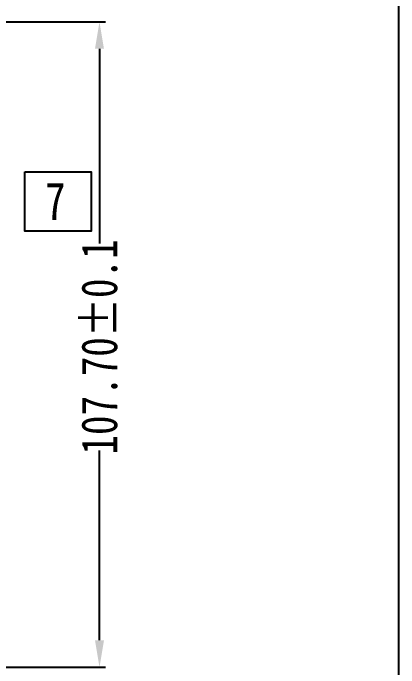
# Model space of a CAD drawing. Header units: inches. Extents: x 1493 to 1950, y -14 to 309.
# Drawn here: x 1885.2 to 1949.6, y 139.1 to 248.4 of the extents above; entities that cross this region are included whole.
import ezdxf

# ---------------------------------------------------------------- set-up
doc = ezdxf.new("R2010")
doc.units = ezdxf.units.IN
doc.header["$LTSCALE"] = 0.909449
doc.header["$MEASUREMENT"] = 0
doc.header["$PDMODE"] = 3
doc.header["$PDSIZE"] = 0.3125
doc.linetypes.add('PHANTOM', pattern=[0.8, 0.45, -0.05, 0.1, -0.05, 0.1, -0.05])
doc.layers.get('0').update_dxf_attribs({"linetype": 'CONTINUOUS'})
doc.layers.get('Defpoints').update_dxf_attribs({"linetype": 'CONTINUOUS'})
doc.layers.add('DEFAULT_3', color=7, linetype='PHANTOM')
doc.styles.get("Standard").update_dxf_attribs({"font": 'txt', "width": 0.8})
doc.dimstyles.get("Standard").update_dxf_attribs({"dimtxt": 6, "dimasz": 4.5, "dimexe": 1, "dimexo": 1, "dimgap": 0.09, "dimtad": 0, "dimzin": 1, "dimdsep": 46, "dimtxsty": 'Standard', "dimcen": 0.09, "dimclrd": 5, "dimclre": 5, "dimclrt": 1, "dimadec": 0, "dimazin": 0, "dimtp": 0.01, "dimtm": 0.01, "dimtfac": 1, "dimtofl": 0, "dimtmove": 0, "dimatfit": 3, "dimfxl": 0, "dimtolj": 1, "dimtzin": 4, "dimarcsym": 0})

# ---------------------------------------------------------------- blocks, each defined once
blk = doc.blocks.new('*D17')
at = {"layer": 'DEFAULT_3', "color": 3, "linetype": 'ByBlock', "lineweight": -2}
for p, q in [((1833, 246.89), (1900.65, 246.89)), ((1899.65, 242.39), (1899.65, 209.93)), ((1899.65, 143.69), (1899.65, 175.35)), ((1833, 139.19), (1900.65, 139.19))]:
    blk.add_line(p, q, dxfattribs=at)
at = {"layer": 'DEFAULT_3', "color": 3, "linetype": 'ByBlock'}
for points in [[(1900.4, 242.39), (1898.9, 242.39), (1899.65, 246.89)], [(1898.9, 143.69), (1900.4, 143.69), (1899.65, 139.19)]]:
    blk.add_solid(points, dxfattribs=at)
at = {"layer": 'Defpoints', "color": 0, "linetype": 'ByBlock'}
for p in [(1832, 246.89), (1899.65, 246.89), (1832, 139.19)]:
    blk.add_point(p, dxfattribs=at)
at = {"layer": 'DEFAULT_3', "color": 3, "linetype": 'ByBlock', "insert": (1899.65, 192.64), "char_height": 6, "attachment_point": 5, "rotation": 90}
blk.add_mtext('\\A1;107.70%%P0.1', dxfattribs=at)

msp = doc.modelspace()

# ---------------------------------------------------------------- linework, layer by layer
for points in [[(1493.392, -13.73), (1949.598, -13.73), (1949.598, 308.84), (1493.392, 308.84)], [(1887.18, 221.862), (1898.273, 221.862), (1898.273, 211.966), (1887.18, 211.966)]]:
    msp.add_lwpolyline(points, close=True)

# ---------------------------------------------------------------- texts
at = {"color": 2, "linetype": 'Continuous', "insert": (1893.993, 220.108), "char_height": 6.3, "width": 63.00787, "attachment_point": 3, "line_spacing_factor": 0.9}
msp.add_mtext('{\\fSimSun|b0|i0|c134|p2;7}', dxfattribs=at)

# ---------------------------------------------------------------- dimensions: what is measured, and where the dimension line sits
at = {"layer": 'DEFAULT_3', "linetype": 'ByBlock'}
dim = msp.add_linear_dim(base=(1899.652, 246.892), p1=(1831.995, 139.192), p2=(1831.995, 246.892), angle=90, text='<>%%P0.1', dimstyle='Standard', override={"dimclrd": 3, "dimclre": 3, "dimclrt": 3, "dimtfillclr": 256}, dxfattribs=at)
dim.commit()
dim.dimension.update_dxf_attribs({"geometry": '*D17', "text_midpoint": (1899.652, 192.639), "dimtype": 160})

doc.saveas('drawing.dxf')
